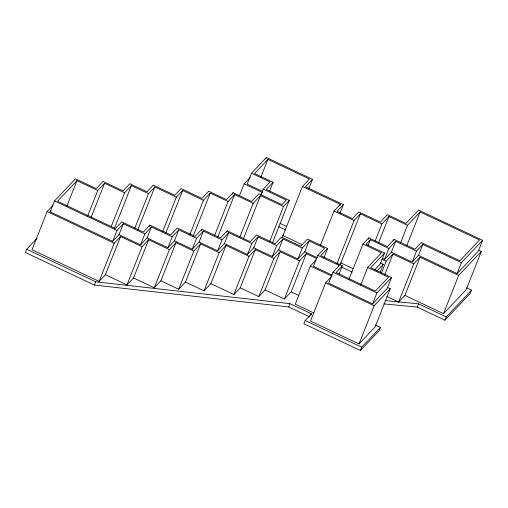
<?xml version="1.0" encoding="UTF-8"?>
<svg xmlns="http://www.w3.org/2000/svg" width="508" height="508" viewBox="0 0 508 508"><rect width="100%" height="100%" fill="white"/><g stroke="black" fill="none" stroke-linecap="round" stroke-linejoin="round"><path stroke-width="0.76" d="M37.04 238.29L26.695 249.225L25.4 252.501L94.412 285.077L288.652 306.946L309.493 316.789M53.01 205.34L47.136 211.544L32.017 249.733L99.111 281.407L105.423 274.726L120.542 236.544L142.081 246.71L148.641 239.776L169.431 249.593L175.99 242.659L193.815 251.073L200.609 243.884L219.177 252.647L225.977 245.459L249.003 256.33L255.314 249.65L273.882 258.413L280.194 251.739L299.504 260.858L306.305 253.67L316.509 258.483M332.188 275.139L313.43 266.281L317.748 255.372L324.549 248.183L309.08 240.881L302.279 248.069L282.975 238.957L276.657 245.631L258.089 236.868L251.778 243.542L228.759 232.677L221.958 239.865L203.391 231.102L196.59 238.29L178.765 229.876L172.212 236.811L151.416 226.993L144.856 233.921L123.323 223.755L118.999 234.671L112.687 241.344L50.178 211.836L54.496 200.927L75.425 178.803L96.215 188.62L103.016 181.426L123.069 190.894L129.87 183.706L146.952 191.77L153.264 185.09L174.803 195.256L181.115 188.582L201.911 198.399L208.705 191.211L226.53 199.625L233.089 192.691L251.657 201.454L258.94 193.751L281.965 204.622L286.29 200.044L263.271 189.179L260.966 194.996M66.808 206.324L76.968 180.677L97.758 190.494L104.559 183.305L124.612 192.767L131.413 185.579L148.495 193.643L154.807 186.969L176.339 197.136L182.658 190.456L203.448 200.273L210.249 193.084L228.073 201.498L234.632 194.564L253.2 203.333L260.483 195.631L283.502 206.496L289.331 200.336L266.313 189.465L273.107 182.277L254.546 173.514L267.9 159.391L309.486 179.026L302.444 186.468L282.232 237.528M87.605 216.141L97.758 190.494M91.211 217.011L104.559 183.305M111.265 226.479L124.612 192.767M114.586 228.079L131.413 185.579M94.412 285.077L95.714 281.807L289.947 303.676L311.487 313.842L310.966 315.151M112.687 241.344L117.005 230.435L123.323 223.755M99.111 281.407L114.23 243.218L120.542 236.544M134.855 228.086L148.495 193.643M137.687 230.2L154.807 186.969M118.999 234.671L140.538 244.837L144.856 233.921M149.295 226.581L149.873 225.12L170.669 234.931L177.222 228.003L195.047 236.417L201.847 229.229L220.415 237.992L227.216 230.803L250.234 241.668L256.546 234.994L275.114 243.757L281.432 237.084L300.736 246.196L307.537 239.008L327.59 248.476L323.818 258M105.423 274.726L126.962 284.893L142.081 246.71M140.538 244.837L147.098 237.903L151.416 226.993M126.962 284.893L133.521 277.965L148.641 239.776M162.706 231.572L176.339 197.136M165.83 232.962L182.658 190.456M147.098 237.903L167.888 247.72L172.212 236.811M133.521 277.965L154.311 287.782L169.431 249.593M167.888 247.72L174.447 240.786L178.765 229.876M154.311 287.782L160.871 280.848L175.99 242.659M189.814 234.715L203.448 200.273M193.135 236.322L210.249 193.084M174.447 240.786L192.272 249.199L196.59 238.29M201.27 230.689L201.847 229.229M160.871 280.848L178.695 289.262L193.815 251.073M192.272 249.199L199.072 242.011L203.391 231.102M178.695 289.262L185.49 282.073L200.609 243.884M214.725 235.204L228.073 201.498M232.512 194.145L233.089 192.691M217.805 237.071L234.632 194.564M199.072 242.011L217.634 250.774L221.958 239.865M239.49 195.593L244.138 183.845L250.139 177.508M226.631 232.27L227.216 230.803M185.49 282.073L204.057 290.836L219.177 252.647M308.788 188.766L312.528 179.311L266.357 157.518L251.504 173.222L247.18 184.137L262.89 191.548M217.634 250.774L224.434 243.586L228.759 232.677M204.057 290.836L210.858 283.648L225.977 245.459M265.779 158.972L266.357 157.518M260.934 176.981L267.9 159.391M239.852 237.039L253.2 203.333M243.364 238.862L260.483 195.631M269.627 191.071L273.107 182.277M224.434 243.586L247.459 254.451L251.778 243.542M210.858 283.648L233.883 294.513L249.003 256.33M247.459 254.451L253.771 247.777L258.089 236.868M233.883 294.513L240.195 287.839L255.314 249.65M269.577 241.668L283.502 206.496M272.504 242.837L289.331 200.336M253.771 247.777L272.339 256.54L276.657 245.631M240.195 287.839L258.762 296.602L273.882 258.413M272.339 256.54L278.651 249.866L282.975 238.957M258.762 296.602L265.074 289.928L280.194 251.739M278.651 249.866L297.961 258.985L302.279 248.069M265.074 289.928L284.385 299.041L299.504 260.858M297.961 258.985L304.762 251.79L309.08 240.881M284.385 299.041L291.186 291.852L306.305 253.67M288.652 306.946L289.947 303.676M316.141 259.912L310.388 265.995L295.269 304.178L314.027 313.036M320.37 245.466L334.01 211.023L340.322 204.349L302.444 186.468M339.744 205.816L340.322 204.349M339.909 213.366L343.364 204.635L305.486 186.76L312.528 179.311M311.487 313.842L305.168 320.516L303.873 323.786L360.426 350.482L379.159 330.676L380.454 327.4L375.431 325.031M331.4 276.714L325.615 282.835L310.496 321.024L359.023 343.929L375.133 326.898L390.252 288.709L387.382 287.357M317.748 255.372L339.287 265.538L332.975 272.212L328.651 283.127L372.599 303.867L387.21 288.417L391.528 277.508L370.732 267.691L384.575 253.06L366.008 244.297L370.338 239.719L388.906 248.482L395.707 241.294L416.496 251.111L422.815 244.431L461.429 262.661L482.6 240.284L418.605 210.071L405.975 223.425L387.407 214.662L380.365 222.104L358.832 211.938L352.514 218.611L337.052 211.315L343.364 204.635M336.944 263.722L354.057 220.491L360.375 213.811L381.908 223.977L388.95 216.535L407.518 225.298L420.148 211.95L479.558 239.992L459.886 260.788L421.272 242.557L414.96 249.238L394.164 239.42L387.363 246.609L368.795 237.846L362.966 244.005L349.04 279.178M340.157 264.878L360.375 213.811M339.134 273.888L342.329 265.83L320.789 255.664L327.59 248.476M368.217 239.312L368.795 237.846M368.033 245.535L370.338 239.719M375.234 240.836L381.908 223.977M360.731 284.988L367.69 267.405L381.533 252.768L362.966 244.005M378.511 242.913L388.95 216.535M384.575 253.06L380.257 263.969L374.402 270.161M382.441 258.382L384.588 259.391L388.906 248.482M380.098 272.339L383.299 264.262L380.441 262.909M393.586 240.887L394.164 239.42M381.476 273.018L386.131 261.264L392.925 254.076L413.722 263.893L420.033 257.219L458.654 275.444L481.324 251.479L478.466 250.133M384.588 259.391L391.382 252.203L395.707 241.294M372.599 303.867L376.917 292.957L391.528 277.508M384.785 274.637L392.925 254.076M359.023 343.929L374.142 305.74L390.252 288.709M400.558 242.888L407.518 225.298M360.426 350.482L361.721 347.212L380.454 327.4M406.8 245.656L420.148 211.95M391.382 252.203L412.179 262.02L416.496 251.111M386.918 296.564L398.602 302.082L413.722 263.893M412.179 262.02L418.49 255.346L422.815 244.431M398.602 302.082L404.914 295.402L420.033 257.219M383.769 303.867L417.22 307.099L418.516 303.828L446.234 316.916L471.526 290.176L466.515 287.807M418.49 255.346L457.111 273.571L461.429 262.661M404.914 295.402L443.535 313.633L458.654 275.444M417.22 307.099L444.938 320.186L446.234 316.916M482.6 240.284L478.282 251.193L457.111 273.571M481.324 251.479L466.204 289.668L443.535 313.633M471.526 290.176L470.23 293.446L444.938 320.186M76.968 180.677L57.537 201.212L115.468 228.562L121.78 221.882L143.32 232.048L149.873 225.12M50.178 211.836L51.251 210.699M263.271 189.179L270.072 181.985L251.504 173.222M260.617 194.818L261.664 193.713M338.83 265.138L340.931 262.909L353.441 268.815M342.329 265.83L336.017 272.504L375.374 291.084L388.487 277.222L367.69 267.405M376.911 271.012L383.299 264.262M385.007 300.59L418.516 303.828M334.01 211.023L354.057 220.491M244.138 183.845L262.706 192.608M381.845 259.245L386.131 261.264M280.01 223.38L286.461 226.428M278.714 226.657L285.883 230.041M283.007 235.566L302.304 244.672M341.725 267.17L352.146 272.085M304.762 251.79L317.417 257.766M332.975 272.212L376.917 292.957M310.388 265.995L331.927 276.161M325.615 282.835L374.142 305.74M291.186 291.852L298.666 295.389M54.496 200.927L117.005 230.435M305.168 320.516L361.721 347.212M47.136 211.544L114.23 243.218M26.695 249.225L95.714 281.807"/></g></svg>
